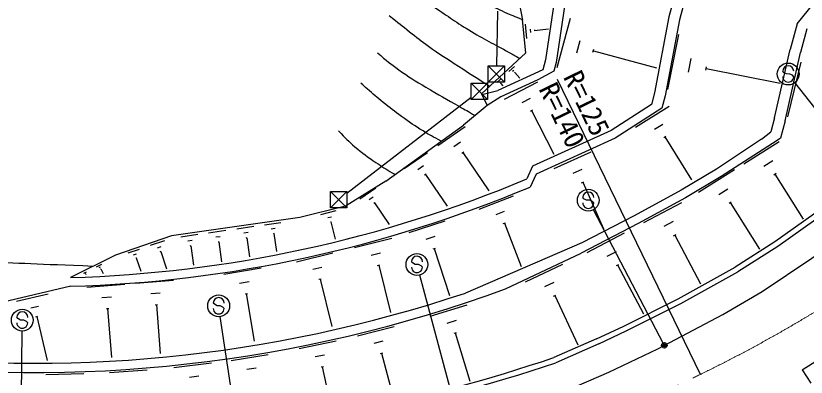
# Model space of a CAD drawing. Units: millimetres, scale not verified. Extents: x 40000 to 680000, y 20000 to 380000.
# Drawn here: x 451075 to 523486, y 281090 to 314164 of the extents above; entities that cross this region are included whole.
import ezdxf
from ezdxf.enums import TextEntityAlignment as Align

# ---------------------------------------------------------------- set-up
doc = ezdxf.new("R2010")
doc.units = ezdxf.units.MM
doc.header["$LTSCALE"] = 1000
doc.header["$PDMODE"] = 32
doc.header["$PDSIZE"] = 500
doc.linetypes.add('CHAIN', pattern=[18.5, 12, -1.5, 3.5, -1.5])
for name, color, linetype, lineweight in [('M-BGD', 7, 'Continuous', 25), ('M-BMK', 2, 'CHAIN', 13), ('M-BMK-ROW', 30, 'Continuous', 25), ('M-STR-STRC', 7, 'Continuous', 25)]:
    doc.layers.add(name, color=color, linetype=linetype, lineweight=lineweight)
doc.styles.add('ＭＳ ゴシック', font='')
doc.styles.get('ＭＳ ゴシック').set_extended_font_data('MS Gothic')

msp = doc.modelspace()

# ---------------------------------------------------------------- linework, layer by layer
at = {"layer": 'M-BGD'}
for p, q in [((522645, 313433), (534258, 327724)), ((501713, 324144), (499615, 310151)), ((502623, 323679), (500580, 309891)), ((512179, 318789), (510906, 314070)), ((513089, 318323), (511871, 313810)), ((496847, 317129), (497505, 313778)), ((497803, 310767), (497501, 313796)), ((500665, 309439), (501886, 313960)), ((510906, 314070), (509600, 307103)), ((511871, 313810), (510566, 306842)), ((497742, 313412), (497872, 312095)), ((498186, 312957), (498219, 312628)), ((498594, 312873), (498602, 312791)), ((498598, 312832), (499880, 312959)), ((522645, 313433), (522009, 311074)), ((523556, 312967), (522974, 310813)), ((510805, 307418), (511808, 312466)), ((502479, 310768), (502784, 311898)), ((493730, 307032), (497803, 310767)), ((503950, 310826), (504026, 311108)), ((503988, 310967), (509778, 309404)), ((520585, 304821), (522009, 311074)), ((521551, 304560), (522974, 310813)), ((499615, 310151), (499363, 309218)), ((512696, 309010), (512946, 310272)), ((521801, 304918), (523020, 309922)), ((499363, 309218), (495247, 307343)), ((496238, 309061), (496757, 309536)), ((496575, 309084), (496705, 309202)), ((500580, 309891), (500364, 309091)), ((514304, 309183), (514367, 309498)), ((514335, 309340), (521117, 307993)), ((496767, 308973), (496799, 309002)), ((496783, 308987), (497255, 308473)), ((500364, 309091), (498900, 308295)), ((495133, 308048), (495474, 308360)), ((495355, 308063), (495440, 308141)), ((495480, 307990), (495501, 308010)), ((495491, 308000), (495707, 307763)), ((498900, 308295), (495516, 306753)), ((495855, 306549), (498907, 308117)), ((513792, 281346), (500698, 308338)), ((493730, 307032), (494251, 305949)), ((493759, 306972), (495247, 307343)), ((509600, 307103), (509318, 306055)), ((495516, 306753), (494251, 305949)), ((497470, 306221), (498233, 306613)), ((510566, 306842), (510260, 305709)), ((494251, 305949), (492086, 304141)), ((507856, 303981), (510933, 305891)), ((498227, 305452), (498417, 305550)), ((498322, 305501), (500372, 301511)), ((484966, 299027), (492086, 304141)), ((509583, 303775), (510352, 304252)), ((520585, 304821), (520239, 303537)), ((521551, 304560), (521118, 302957)), ((489744, 302306), (492255, 304023)), ((519384, 302870), (520239, 303537)), ((510444, 303031), (510637, 303150)), ((510541, 303090), (512991, 299143)), ((521118, 302957), (520841, 302744)), ((491201, 302197), (491828, 302626)), ((517769, 300617), (521025, 302663)), ((486661, 300199), (488785, 301651)), ((491951, 301604), (492108, 301712)), ((492029, 301658), (494422, 298157)), ((500410, 300201), (503788, 301720)), ((519604, 300407), (520418, 300919)), ((487893, 300106), (488424, 300469)), ((498411, 300398), (497897, 299233)), ((502133, 299757), (502977, 300137)), ((513631, 298018), (516923, 300085)), ((488528, 299605), (488661, 299696)), ((488594, 299651), (490583, 296741)), ((498742, 299670), (498206, 298495)), ((520523, 299622), (520726, 299750)), ((520624, 299686), (523217, 295559)), ((484966, 299027), (481270, 296756)), ((482595, 297420), (484059, 298420)), ((502905, 298886), (503116, 298981)), ((503011, 298934), (504927, 294673)), ((493532, 296460), (496667, 297681)), ((515486, 297806), (516309, 298323)), ((483444, 297356), (483810, 297606)), ((483882, 297011), (483973, 297073)), ((483927, 297042), (485274, 295072)), ((508621, 295257), (512084, 297091)), ((516415, 297012), (516620, 297142)), ((516517, 297077), (519198, 292809)), ((481270, 296756), (477108, 295715)), ((479010, 295985), (480434, 296341)), ((495074, 295977), (495858, 296283)), ((477108, 295715), (465337, 294025)), ((479651, 295691), (480007, 295780)), ((471312, 294681), (472877, 294906)), ((473847, 295045), (475350, 295261)), ((474476, 294675), (474851, 294729)), ((479891, 295297), (479980, 295319)), ((479936, 295308), (480333, 293719)), ((487104, 294322), (490416, 295400)), ((495734, 295151), (495930, 295228)), ((495832, 295189), (497377, 291222)), ((510470, 294905), (511336, 295364)), ((465337, 294025), (460200, 292269)), ((466191, 293945), (467743, 294168)), ((468740, 294311), (470315, 294538)), ((471966, 294296), (472357, 294352)), ((474681, 294244), (474775, 294258)), ((474728, 294251), (474968, 292580)), ((488670, 293733), (489498, 294002)), ((503420, 292502), (506834, 294310)), ((511345, 294038), (511561, 294153)), ((511453, 294096), (513813, 289639)), ((463430, 293161), (464735, 293607)), ((466840, 293563), (467228, 293619)), ((469399, 293924), (469792, 293980)), ((469614, 293472), (469713, 293487)), ((469663, 293479), (469925, 291657)), ((472180, 293847), (472278, 293861)), ((472229, 293854), (472481, 292098)), ((482101, 292968), (485527, 293819)), ((502941, 293376), (492266, 288792)), ((461377, 292460), (462413, 292814)), ((464053, 292937), (464379, 293049)), ((464309, 292588), (464391, 292616)), ((464350, 292602), (464891, 291019)), ((467052, 293118), (467149, 293132)), ((467101, 293125), (467358, 291333)), ((489304, 292840), (489511, 292907)), ((489407, 292874), (490811, 288562)), ((505243, 292156), (506096, 292608)), ((460200, 292269), (456082, 290207)), ((461872, 292282), (462131, 292370)), ((462075, 292004), (462140, 292027)), ((462108, 292015), (462522, 290802)), ((476799, 291650), (480114, 292474)), ((483641, 292259), (484498, 292472)), ((495936, 289176), (502869, 292437)), ((458468, 291178), (458956, 291423)), ((458725, 291124), (458847, 291185)), ((478290, 290964), (479118, 291170)), ((484218, 291311), (484432, 291364)), ((484325, 291338), (485404, 286995)), ((497758, 289812), (501195, 291429)), ((506105, 291302), (506318, 291415)), ((506212, 291358), (508576, 286893)), ((511758, 288263), (516971, 291171)), ((457307, 290597), (457549, 290718)), ((457434, 290570), (457494, 290600)), ((457493, 290509), (457508, 290516)), ((457500, 290513), (457516, 290481)), ((458844, 291000), (458874, 291015)), ((458859, 291008), (459074, 290578)), ((470122, 290512), (473552, 291091)), ((462054, 289681), (465532, 289958)), ((471582, 289700), (472440, 289845)), ((478847, 290047), (479055, 290099)), ((478951, 290073), (480031, 285728)), ((499532, 289387), (500391, 289791)), ((456105, 289408), (446570, 287173)), ((457579, 289324), (461057, 289601)), ((451150, 288041), (454047, 288720)), ((458966, 288385), (459836, 288454)), ((463441, 288741), (464311, 288810)), ((472077, 288726), (472292, 288762)), ((472184, 288744), (472922, 284373)), ((500339, 288507), (500554, 288608)), ((500447, 288558), (502563, 284059)), ((506769, 285765), (511758, 288263)), ((452440, 287426), (453164, 287596)), ((463850, 287723), (464068, 287741)), ((463959, 287732), (464315, 283261)), ((489030, 286681), (492421, 287702)), ((459375, 287367), (459593, 287385)), ((459484, 287376), (459840, 282906)), ((452915, 286620), (453096, 286663)), ((453006, 286642), (453949, 282619)), ((490608, 286046), (491456, 286302)), ((482389, 284865), (485731, 285739)), ((504277, 284589), (506769, 285765)), ((504477, 284131), (506992, 285318)), ((491233, 285125), (491445, 285189)), ((491339, 285157), (492670, 280739)), ((504277, 284589), (500367, 282882)), ((477034, 283718), (480412, 284431)), ((483904, 284190), (484740, 284409)), ((504477, 284131), (500547, 282415)), ((470808, 282621), (474201, 283176)), ((478515, 282972), (479359, 283150)), ((484480, 283270), (484689, 283324)), ((484584, 283297), (485726, 278931)), ((505419, 281535), (509885, 283683)), ((459663, 281518), (463116, 281771)), ((465565, 281980), (469001, 282395)), ((472246, 281811), (473095, 281950)), ((479046, 282026), (479257, 282070)), ((479151, 282048), (480066, 277716)), ((523110, 281757), (523920, 280544)), ((453827, 281324), (457304, 281418)), ((466978, 281105), (467837, 281209)), ((501526, 279859), (505419, 281535))]:
    msp.add_line(p, q, dxfattribs=at)
for points in [[(519467, 288933), (528548, 295044), (532648, 298250), (538243, 303026), (542643, 307203), (545891, 310616)], [(509318, 306055), (505615, 303681), (498411, 300398)], [(510260, 305709), (505999, 302976), (498742, 299670)], [(520833, 302738), (515698, 299472), (512439, 297505), (508107, 295156), (502869, 292437)], [(519384, 302870), (515265, 300144), (512041, 298200), (507732, 295862), (502941, 293376)], [(532788, 302502), (532629, 302362), (528716, 299224), (520614, 293463), (516971, 291171)], [(533181, 302180), (532960, 301986), (529018, 298825), (520892, 293047), (517226, 290741)], [(523110, 281757), (531424, 287013), (534543, 289168), (541333, 294591)], [(506992, 285318), (511992, 287821), (517226, 290741)], [(509885, 283683), (515848, 286814), (519467, 288933)]]:
    msp.add_lwpolyline(points, dxfattribs=at)
for centre, radius, start, end in [((452688, 407308), 117150, 271.66022, 292.70007), ((452688, 407308), 117950, 271.66022, 292.70007), ((452688, 407308), 125800, 262.73588, 290.10756), ((452688, 407308), 124950, 262.73588, 288.46683), ((446335, 444424), 170339, 275.72601, 288.49386), ((446335, 444424), 170839, 275.72435, 288.50133)]:
    msp.add_arc(centre, radius, start, end, dxfattribs=at)
for points, knots in [([(497501, 313796), (496723, 314111), (496513, 314196), (495890, 314477), (495243, 314768), (494881, 314934), (494252, 315263), (493625, 315591), (493273, 315777), (492668, 316145), (491724, 316719), (491223, 317086), (490305, 317702), (489429, 318291), (489152, 318482), (488075, 319227)], [0, 0, 0, 0, 1, 1, 1, 2, 2, 2, 3, 3, 3, 4, 4, 4, 5, 5, 5, 5]), ([(487031, 316674), (488092, 315902), (488373, 315703), (489244, 315097), (490528, 314203), (491246, 313698), (492577, 312875), (493978, 312009), (494817, 311615), (496260, 310821), (496651, 310605), (496774, 310537), (497262, 310271)], [0, 0, 0, 0, 1, 1, 1, 2, 2, 2, 3, 3, 3, 4, 4, 4, 4]), ([(494472, 307713), (493090, 308588), (492737, 308811), (491634, 309529), (490555, 310231), (489932, 310597), (488886, 311346), (488193, 311843), (487831, 312158), (487158, 312682), (486423, 313254), (486193, 313436), (485284, 314154)], [0, 0, 0, 0, 1, 1, 1, 2, 2, 2, 3, 3, 3, 4, 4, 4, 4]), ([(484200, 310785), (485102, 310021), (485368, 309804), (486158, 309230), (487092, 308551), (487660, 308233), (488645, 307630), (489827, 306907), (490521, 306556), (491722, 305867), (492285, 305544), (492460, 305443), (493162, 305040)], [0, 0, 0, 0, 1, 1, 1, 2, 2, 2, 3, 3, 3, 4, 4, 4, 4]), ([(490058, 302684), (489250, 303112), (489025, 303237), (488382, 303625), (487590, 304105), (487164, 304405), (486412, 304946), (485740, 305430), (485377, 305719), (484730, 306235), (484142, 306706), (483835, 306997), (483264, 307488), (483035, 307684), (482963, 307746), (482679, 307992)], [0, 0, 0, 0, 1, 1, 1, 2, 2, 2, 3, 3, 3, 4, 4, 4, 5, 5, 5, 5]), ([(480639, 303648), (481319, 302931), (481528, 302718), (482150, 302178), (482854, 301566), (483285, 301263), (484059, 300741), (484630, 300357), (484951, 300141), (485551, 299805), (485660, 299743), (485696, 299721), (485833, 299650)], [0, 0, 0, 0, 1, 1, 1, 2, 2, 2, 3, 3, 3, 4, 4, 4, 4]), ([(458130, 291233), (452994, 291431), (451678, 291477), (447545, 291694), (444163, 291872), (442263, 291901), (438890, 292206), (436627, 292411), (435388, 292816), (433120, 292951), (431087, 293072), (429929, 292712), (427908, 292951), (425605, 293223), (424350, 293652), (422137, 294347), (419587, 295148), (418223, 295806), (415809, 296953), (412660, 298448), (411605, 299178), (408084, 301420)], [0, 0, 0, 0, 1, 1, 1, 2, 2, 2, 3, 3, 3, 4, 4, 4, 5, 5, 5, 6, 6, 6, 7, 7, 7, 7])]:
    msp.add_open_spline(points, degree=3, knots=knots, dxfattribs=at)
at = {"layer": 'M-BMK'}
for centre, radius, start, end in [((459235, 393812), 125000, 295.87795, 311.0042), ((452688, 407308), 140000, 274.90347, 295.87795)]:
    msp.add_arc(centre, radius, start, end, dxfattribs=at)
at = {"layer": 'M-BMK-ROW'}
for p, q in [((495207, 314585), (495102, 309591)), ((494337, 308091), (494337, 309591)), ((494337, 309591), (495837, 309591)), ((495837, 309591), (494337, 308091)), ((495837, 308091), (494337, 309591)), ((495837, 309591), (495837, 308091)), ((492778, 306508), (492778, 308008)), ((492778, 308008), (494278, 308008)), ((494278, 308008), (492778, 306508)), ((494278, 306508), (492778, 308008)), ((494348, 308091), (494266, 308008)), ((494278, 308008), (494278, 306508)), ((495837, 308091), (494337, 308091)), ((492778, 306680), (481403, 297913)), ((494278, 306508), (492778, 306508)), ((479903, 296584), (479903, 298084)), ((479903, 298084), (481403, 298084)), ((481403, 298084), (479903, 296584)), ((481403, 296584), (479903, 298084)), ((481403, 298084), (481403, 296584)), ((481403, 296584), (479903, 296584))]:
    msp.add_line(p, q, dxfattribs=at)
at = {"layer": 'M-STR-STRC'}
for p, q in [((521444, 308980), (521345, 309098)), ((521689, 308841), (521444, 308980)), ((521990, 308838), (521689, 308841)), ((522235, 308727), (521990, 308838)), ((522341, 308590), (522235, 308727)), ((530987, 297142), (522455, 308052)), ((503126, 297424), (503026, 297542)), ((503371, 297285), (503126, 297424)), ((503671, 297282), (503371, 297285)), ((503917, 297170), (503671, 297282)), ((504022, 297034), (503917, 297170)), ((510425, 284136), (503986, 296398)), ((487430, 291544), (487331, 291662)), ((487675, 291404), (487430, 291544)), ((487976, 291402), (487675, 291404)), ((488221, 291290), (487976, 291402)), ((488327, 291154), (488221, 291290)), ((491679, 277062), (488085, 290437)), ((469265, 287760), (469166, 287878)), ((469510, 287621), (469265, 287760)), ((469811, 287618), (469510, 287621)), ((470056, 287506), (469811, 287618)), ((470162, 287370), (470056, 287506)), ((451270, 286453), (451171, 286571)), ((451515, 286314), (451270, 286453)), ((451816, 286311), (451515, 286314)), ((452061, 286199), (451816, 286311)), ((452167, 286063), (452061, 286199)), ((471853, 272932), (469808, 286630)), ((451540, 271463), (451657, 285312))]:
    msp.add_line(p, q, dxfattribs=at)
for centre, radius in [((521839, 308840), 1000), ((503521, 297283), 1000), ((487825, 291403), 1000), ((469661, 287620), 1000), ((451666, 286312), 1000), ((510494, 284003), 150), ((510494, 284003), 120), ((510494, 284003), 90), ((510494, 284003), 60), ((510494, 284003), 30)]:
    msp.add_circle(centre, radius, dxfattribs=at)
for centre, start, end in [((521845, 309094), 359.55488, 179.55488), ((521841, 308594), 179.55488, 359.55488), ((503526, 297538), 359.55488, 179.55488), ((503522, 297038), 179.55488, 359.55488), ((487831, 291658), 359.55488, 179.55488), ((487827, 291158), 179.55488, 359.55488), ((469666, 287874), 359.55488, 179.55488), ((451671, 286567), 359.55488, 179.55488), ((469662, 287374), 179.55488, 359.55488), ((451667, 286067), 179.55488, 359.55488)]:
    msp.add_arc(centre, 500, start, end, dxfattribs=at)
msp.add_point((510494, 284003), dxfattribs=at)

# ---------------------------------------------------------------- texts
at = {"layer": 'M-BGD', "style": 'ＭＳ ゴシック'}
for s, p in [('R=125', (500698, 308338)), ('R=140', (498449, 307247))]:
    msp.add_text(s, height=1833, rotation=295.878, dxfattribs=at).set_placement(p, align=Align.BOTTOM_LEFT)

doc.saveas('drawing.dxf')
